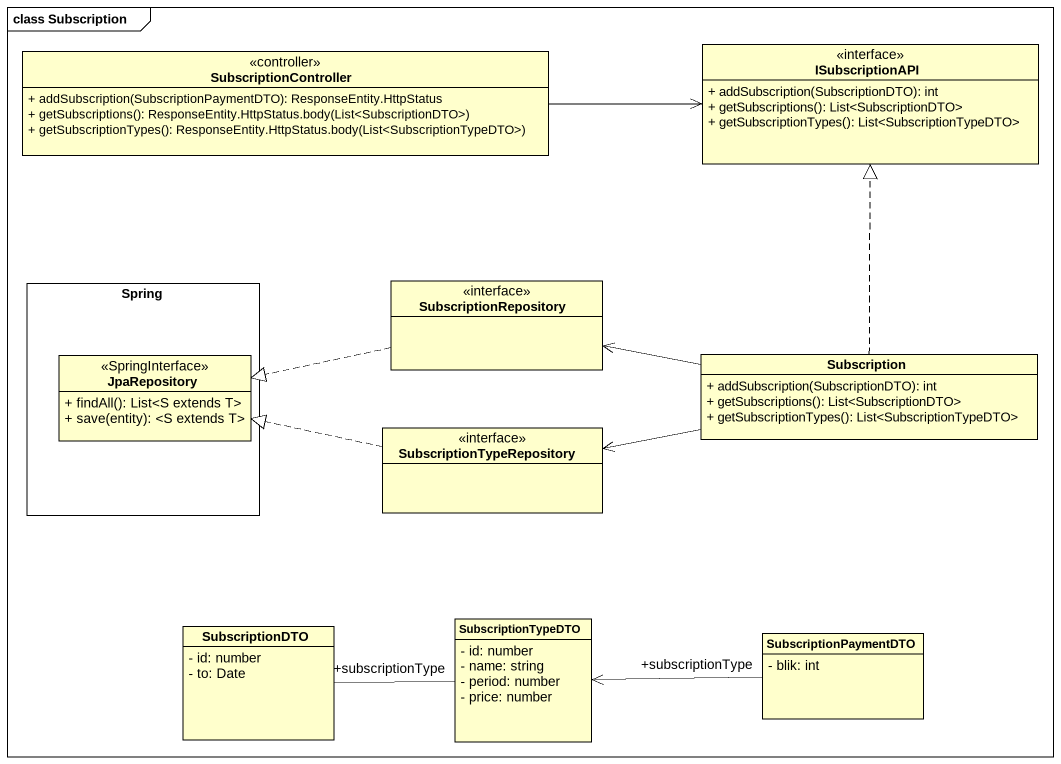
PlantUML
@startuml
mainframe class Subscription
hide circle
hide empty members
skinparam classAttributeIconSize 0
class SubscriptionController <<controller>> {
  + addSubscription(SubscriptionPaymentDTO): ResponseEntity.HttpStatus
  + getSubscriptions(): ResponseEntity.HttpStatus.body(List<SubscriptionDTO>)
  + getSubscriptionTypes(): ResponseEntity.HttpStatus.body(List<SubscriptionTypeDTO>)
}
class ISubscriptionAPI <<interface>> {
  + addSubscription(SubscriptionDTO): int
  + getSubscriptions(): List<SubscriptionDTO>
  + getSubscriptionTypes(): List<SubscriptionTypeDTO>
}
rectangle Spring {
  class JpaRepository <<SpringInterface>> {
    + findAll(): List~<S extends T>
    + save(entity): ~<S extends T>
  }
}
class SubscriptionRepository <<interface>>
class Subscription {
  + addSubscription(SubscriptionDTO): int
  + getSubscriptions(): List<SubscriptionDTO>
  + getSubscriptionTypes(): List<SubscriptionTypeDTO>
}
class SubscriptionTypeRepository <<interface>>
class SubscriptionDTO {
  - id: number
  - to: Date
}
class SubscriptionTypeDTO {
  - id: number
  - name: string
  - period: number
  - price: number
}
class SubscriptionPaymentDTO {
  - blik: int
}
SubscriptionController -right-> ISubscriptionAPI
SubscriptionRepository .left.|> JpaRepository
Subscription .up.|> ISubscriptionAPI
Subscription -left-> SubscriptionRepository
Subscription -left-> SubscriptionTypeRepository
SubscriptionTypeRepository .left.|> JpaRepository
SubscriptionDTO -right- "+subscriptionType" SubscriptionTypeDTO
SubscriptionPaymentDTO "+subscriptionType" -left- SubscriptionTypeDTO
SubscriptionPaymentDTO -left-> SubscriptionTypeDTO
@enduml
